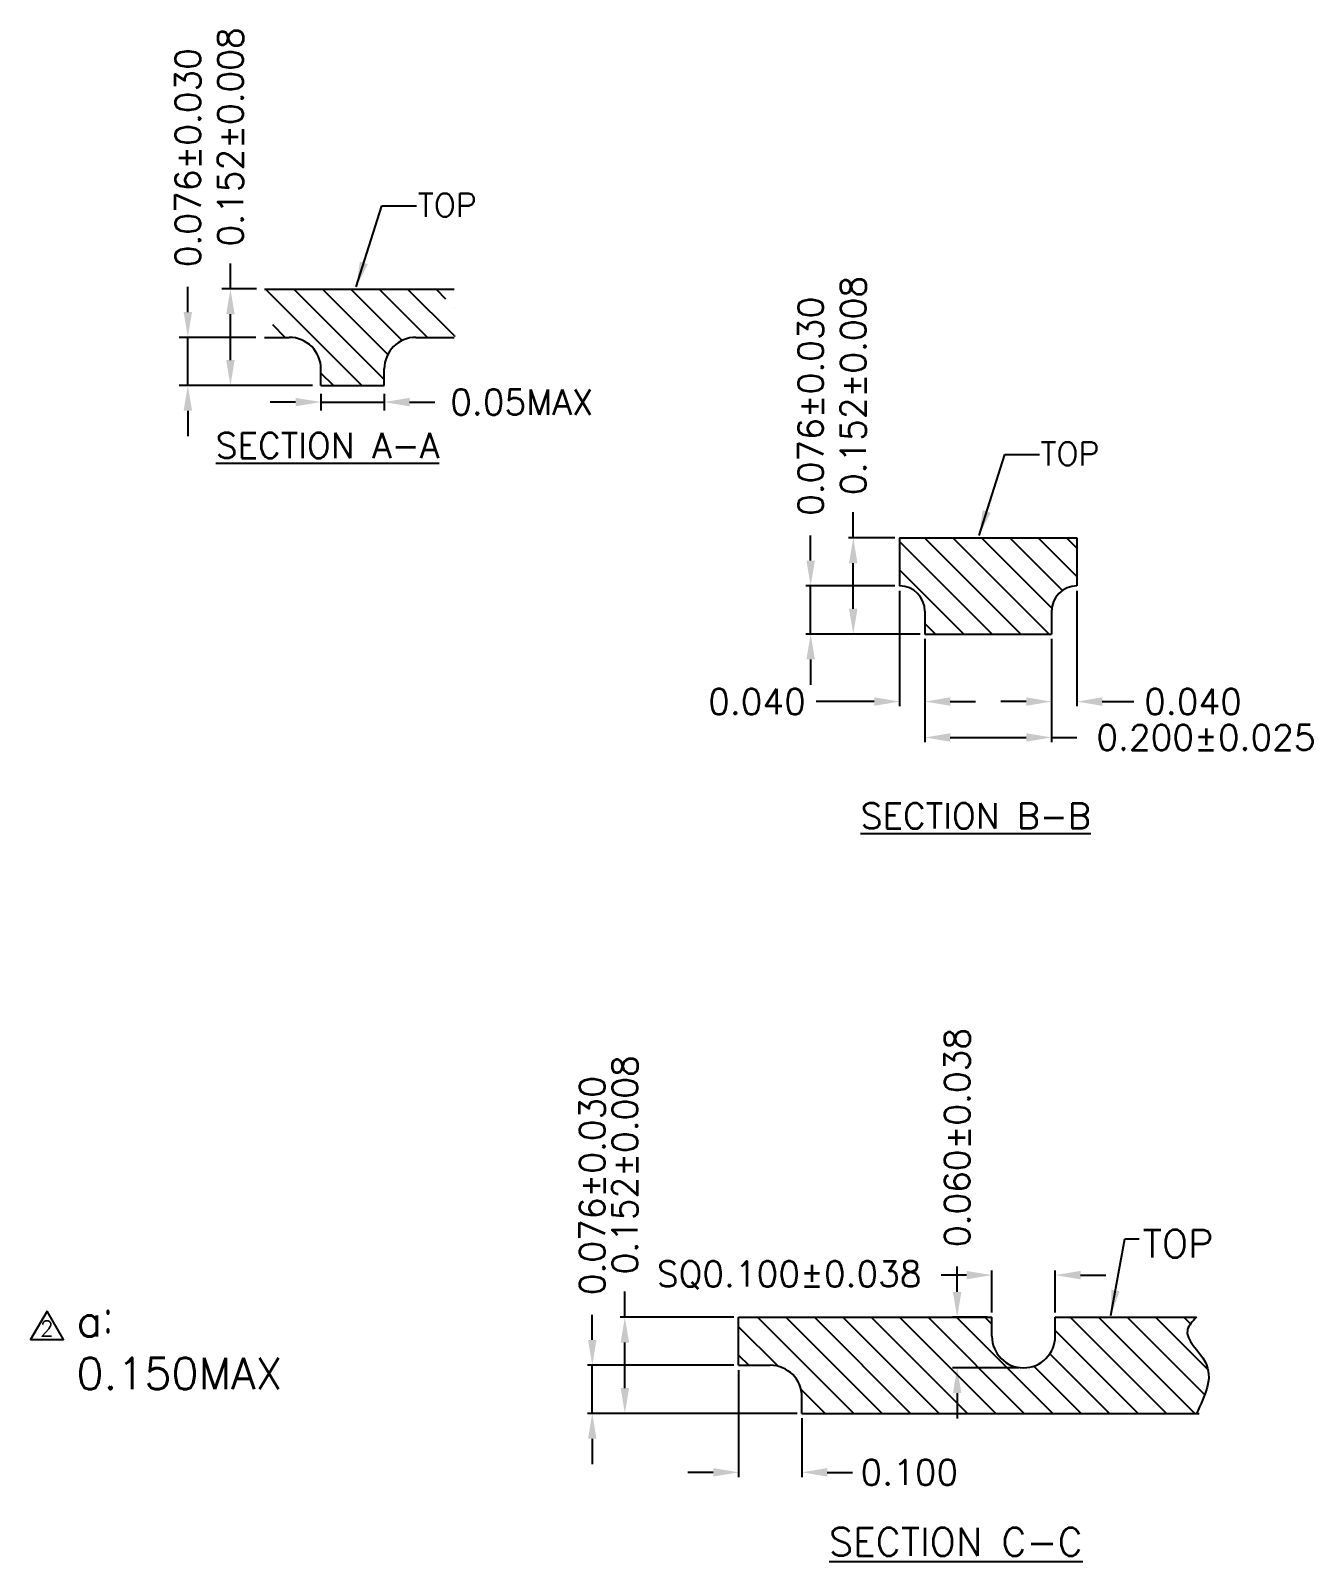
# Model space of a CAD drawing. Header units: millimetres. Extents: x -196.89 to -188.45, y 819.88 to 825.52.
# Drawn here: x -192.502 to -188.453, y 820.681 to 825.52 of the extents above; entities that cross this region are included whole.
import ezdxf

# ---------------------------------------------------------------- set-up
doc = ezdxf.new("R2010")
doc.units = ezdxf.units.MM
doc.layers.add('1D', color=4, linetype='Continuous')
doc.layers.add('TB', color=7, linetype='Continuous')
doc.styles.add('ADESK1', font='romans', dxfattribs={"bigfont": 'AllInOneBig.shx'})
doc.styles.add('Chinese', font='', dxfattribs={"height": 5})
doc.styles.add('SIMPLEX', font='simplex.shx', dxfattribs={"bigfont": 'AllInOneBig.shx'})
doc.styles.get("Standard").update_dxf_attribs({"font": 'txt', "bigfont": 'gbcbig.shx'})
doc.styles.get('Chinese').set_extended_font_data('SimSun')
doc.dimstyles.new('Standard$0', dxfattribs={"dimtxt": 0.08, "dimasz": 0.08, "dimexe": 0.027, "dimexo": 0.027, "dimgap": 0.027, "dimtad": 1, "dimdec": 3, "dimrnd": 0.0005, "dimzin": 1, "dimtxsty": 'SIMPLEX', "dimcen": 0.1905, "dimclrd": 256, "dimclre": 256, "dimclrt": 256, "dimazin": 3, "dimtp": 0.03, "dimtm": 0.05, "dimtfac": 0.8, "dimtdec": 3, "dimtmove": 0, "dimatfit": 3, "dimfxl": 0.05, "dimtzin": 4, "dimlwd": -1, "dimlwe": -1})
doc.dimstyles.new('Standard4', dxfattribs={"dimtxt": 0.08, "dimasz": 0.08, "dimexe": 0.015, "dimexo": 0.015, "dimgap": 0.027, "dimtad": 1, "dimdec": 3, "dimrnd": 0.0005, "dimzin": 1, "dimtxsty": 'SIMPLEX', "dimcen": 0, "dimclrd": 256, "dimclre": 256, "dimclrt": 256, "dimazin": 3, "dimtp": 0.03, "dimtm": 0.05, "dimtfac": 0.8, "dimtdec": 3, "dimtmove": 0, "dimatfit": 3, "dimfxl": 0.05, "dimtzin": 4, "dimlwd": -1, "dimlwe": -1})
doc.dimstyles.new('Standard4$0', dxfattribs={"dimtxt": 0.08, "dimasz": 0.08, "dimexe": 0.015, "dimexo": 0.015, "dimgap": 0.027, "dimtad": 1, "dimdec": 3, "dimrnd": 0.0005, "dimzin": 1, "dimtxsty": 'SIMPLEX', "dimcen": 0.1905, "dimclrd": 256, "dimclre": 256, "dimclrt": 256, "dimazin": 3, "dimtp": 0.03, "dimtm": 0.05, "dimtfac": 0.8, "dimtdec": 3, "dimtmove": 0, "dimatfit": 3, "dimfxl": 0.05, "dimtzin": 4, "dimlwd": -1, "dimlwe": -1})

# ---------------------------------------------------------------- blocks, each defined once
blk = doc.blocks.new('*D52')
at = {"ltscale": 0.1, "transparency": 16777216}
for p, q in [((-189.5457339432427, 821.5860373928577), (-189.6257339432426, 821.5860373928577)), ((-189.4657339432426, 821.4680130836671), (-189.4657339432426, 821.6010373928577)), ((-189.2657339432426, 821.4680130836671), (-189.2657339432426, 821.6010373928577)), ((-189.1857339432426, 821.5860373928577), (-189.1057339432426, 821.5860373928577))]:
    blk.add_line(p, q, dxfattribs=at)
for points in [[(-189.5457339432427, 821.5993707261911), (-189.5457339432427, 821.5727040595244), (-189.4657339432426, 821.5860373928577)], [(-189.1857339432426, 821.5993707261911), (-189.1857339432426, 821.5727040595244), (-189.2657339432426, 821.5860373928577)]]:
    blk.add_solid(points, dxfattribs=at)
at = {"layer": 'Defpoints', "color": 0, "ltscale": 0.1, "transparency": 16777216}
for p in [(-189.2657339432426, 821.5860373928577), (-189.4657339432426, 821.4530130836671), (-189.2657339432426, 821.4530130836671)]:
    blk.add_point(p, dxfattribs=at)
at = {"ltscale": 0.1, "transparency": 16777216, "insert": (-190.106067276576, 821.5860373928577), "char_height": 0.08, "attachment_point": 5, "style": 'SIMPLEX'}
blk.add_mtext('\\A1;SQ0.100%%P0.038', dxfattribs=at)
blk = doc.blocks.new('*D53')
at = {"ltscale": 0.1, "transparency": 16777216}
for p, q in [((-189.5753891799362, 821.5330130836671), (-189.5753891799362, 821.6130130836672)), ((-189.4807339432425, 821.4530130836671), (-189.5903891799362, 821.4530130836671)), ((-189.3807339432426, 821.2930130836672), (-189.5903891799362, 821.2930130836672)), ((-189.5753891799362, 821.2130130836672), (-189.5753891799362, 821.1330130836673))]:
    blk.add_line(p, q, dxfattribs=at)
for points in [[(-189.5887225132695, 821.5330130836671), (-189.5620558466029, 821.5330130836671), (-189.5753891799362, 821.4530130836671)], [(-189.5887225132695, 821.2130130836672), (-189.5620558466029, 821.2130130836672), (-189.5753891799362, 821.2930130836672)]]:
    blk.add_solid(points, dxfattribs=at)
at = {"layer": 'Defpoints', "color": 0, "ltscale": 0.1, "transparency": 16777216}
for p in [(-189.5753891799362, 821.4530130836671), (-189.4657339432425, 821.4530130836671), (-189.3657339432426, 821.2930130836672)]:
    blk.add_point(p, dxfattribs=at)
at = {"ltscale": 0.1, "transparency": 16777216, "insert": (-189.5753891799363, 822.0209654646195), "char_height": 0.08, "attachment_point": 5, "rotation": 90, "style": 'SIMPLEX'}
blk.add_mtext('\\A1;{\\C1;0.060%%P0.038}', dxfattribs=at)
blk = doc.blocks.new('*D54')
at = {"transparency": 16777216}
for p, q in [((-190.2657339432415, 821.2860130836675), (-190.2657339432415, 820.9476526087965)), ((-190.0657339432409, 821.1340130836675), (-190.0657339432409, 820.9476526087965)), ((-190.3457339432416, 820.9626526087965), (-190.4257339432415, 820.9626526087965)), ((-189.9857339432409, 820.9626526087965), (-189.9057339432408, 820.9626526087965))]:
    blk.add_line(p, q, dxfattribs=at)
for points in [[(-190.3457339432416, 820.9759859421298), (-190.3457339432416, 820.9493192754632), (-190.2657339432415, 820.9626526087965)], [(-189.9857339432409, 820.9759859421298), (-189.9857339432409, 820.9493192754632), (-190.0657339432409, 820.9626526087965)]]:
    blk.add_solid(points, dxfattribs=at)
at = {"layer": 'Defpoints', "color": 0, "transparency": 16777216}
for p in [(-190.265733943243, 821.3010130836672), (-190.0657339432423, 821.1490130836671), (-190.265733943243, 820.9626526087961)]:
    blk.add_point(p, dxfattribs=at)
at = {"transparency": 16777216, "insert": (-189.7263529908599, 820.9626526087965), "char_height": 0.08, "attachment_point": 5, "style": 'SIMPLEX'}
blk.add_mtext('\\A1;0.100', dxfattribs=at)
blk = doc.blocks.new('*D243')
at = {"ltscale": 0.1, "transparency": 16777216}
for p, q in [((-190.0381937162576, 823.8443152309554), (-190.0381937162576, 823.9243152309556)), ((-189.7722400906515, 823.7643152309554), (-190.0531937162575, 823.7643152309554)), ((-190.0381937162576, 823.6123152309553), (-190.0381937162576, 823.7643152309554)), ((-189.6922400906515, 823.6123152309553), (-190.0531937162575, 823.6123152309553)), ((-190.0381937162576, 823.5323152309553), (-190.0381937162576, 823.4523152309554))]:
    blk.add_line(p, q, dxfattribs=at)
for points in [[(-190.0515270495909, 823.8443152309554), (-190.0248603829242, 823.8443152309554), (-190.0381937162576, 823.7643152309554)], [(-190.0515270495909, 823.5323152309553), (-190.0248603829242, 823.5323152309553), (-190.0381937162576, 823.6123152309553)]]:
    blk.add_solid(points, dxfattribs=at)
at = {"layer": 'Defpoints', "color": 0, "ltscale": 0.1, "transparency": 16777216}
for p in [(-190.0381937162576, 823.7643152309554), (-189.7572400906515, 823.7643152309554), (-189.6772400906515, 823.6123152309553)]:
    blk.add_point(p, dxfattribs=at)
at = {"ltscale": 0.1, "transparency": 16777216, "insert": (-190.0381937162577, 824.3322676119079), "char_height": 0.08, "attachment_point": 5, "rotation": 90, "style": 'SIMPLEX'}
blk.add_mtext('\\A1;0.076%%p0.030', dxfattribs=at)
blk = doc.blocks.new('*D244')
at = {"ltscale": 0.1, "transparency": 16777216}
for p, q in [((-189.9036897656707, 823.9163152309554), (-189.9036897656707, 823.9975299448581)), ((-189.7722400906515, 823.9163152309554), (-189.9186897656707, 823.9163152309554)), ((-189.9036897656707, 823.6923152309554), (-189.9036897656707, 823.8363152309554)), ((-189.6922400906515, 823.6123152309553), (-189.9186897656707, 823.6123152309553))]:
    blk.add_line(p, q, dxfattribs=at)
for points in [[(-189.9170230990041, 823.8363152309554), (-189.8903564323374, 823.8363152309554), (-189.9036897656707, 823.9163152309554)], [(-189.9170230990041, 823.6923152309554), (-189.8903564323374, 823.6923152309554), (-189.9036897656707, 823.6123152309553)]]:
    blk.add_solid(points, dxfattribs=at)
at = {"layer": 'Defpoints', "color": 0, "ltscale": 0.1, "transparency": 16777216}
for p in [(-189.9036897656707, 823.9163152309554), (-189.7572400906515, 823.9163152309554), (-189.6772400906515, 823.6123152309553)]:
    blk.add_point(p, dxfattribs=at)
at = {"ltscale": 0.1, "transparency": 16777216, "insert": (-189.9036897656709, 824.3978632781915), "char_height": 0.08, "attachment_point": 5, "rotation": 90, "style": 'SIMPLEX'}
blk.add_mtext('\\A1;0.152%%P0.008', dxfattribs=at)
blk = doc.blocks.new('*D245')
at = {"ltscale": 0.1, "transparency": 16777216}
for p, q in [((-189.7572400906515, 823.7493152309554), (-189.7572400906515, 823.3839333261977)), ((-189.6772400906529, 823.5973152309554), (-189.6772400906529, 823.3839333261977)), ((-189.8372400906515, 823.3989333261977), (-190.0207696525045, 823.3989333261977)), ((-189.5972400906529, 823.3989333261977), (-189.5172400906529, 823.3989333261977))]:
    blk.add_line(p, q, dxfattribs=at)
for points in [[(-189.8372400906515, 823.412266659531), (-189.8372400906515, 823.3855999928644), (-189.7572400906515, 823.3989333261977)], [(-189.5972400906529, 823.412266659531), (-189.5972400906529, 823.3855999928644), (-189.6772400906529, 823.3989333261977)]]:
    blk.add_solid(points, dxfattribs=at)
at = {"layer": 'Defpoints', "color": 0, "ltscale": 0.1, "transparency": 16777216}
for p in [(-189.7572400906515, 823.7643152309554), (-189.6772400906529, 823.6123152309553), (-189.6772400906529, 823.3989333261977)]:
    blk.add_point(p, dxfattribs=at)
at = {"ltscale": 0.1, "transparency": 16777216, "insert": (-190.2077696525045, 823.3989333261977), "char_height": 0.08, "attachment_point": 5, "style": 'SIMPLEX'}
blk.add_mtext('\\A1;0.040', dxfattribs=at)
blk = doc.blocks.new('*D246')
at = {"transparency": 16777216}
for p, q in [((-189.6772400906515, 823.5973152309556), (-189.6772400906515, 823.2704417014146)), ((-189.2772400906515, 823.5973152309557), (-189.2772400906515, 823.2704417014146)), ((-189.5972400906515, 823.2854417014146), (-189.3572400906515, 823.2854417014146)), ((-189.2772400906515, 823.2854417014146), (-189.1972400906515, 823.2854417014146))]:
    blk.add_line(p, q, dxfattribs=at)
for points in [[(-189.5972400906515, 823.2987750347479), (-189.5972400906515, 823.2721083680813), (-189.6772400906515, 823.2854417014146)], [(-189.3572400906515, 823.2987750347479), (-189.3572400906515, 823.2721083680813), (-189.2772400906515, 823.2854417014146)]]:
    blk.add_solid(points, dxfattribs=at)
at = {"layer": 'Defpoints', "color": 0, "transparency": 16777216}
for p in [(-189.6772400906529, 823.6123152309552), (-189.277240090653, 823.6123152309553), (-189.277240090653, 823.2854417014142)]:
    blk.add_point(p, dxfattribs=at)
at = {"transparency": 16777216, "insert": (-188.7892877096991, 823.2854417014146), "char_height": 0.08, "attachment_point": 5, "style": 'SIMPLEX'}
blk.add_mtext('\\A1;0.200%%P0.025', dxfattribs=at)
blk = doc.blocks.new('*D247')
at = {"ltscale": 0.1, "transparency": 16777216}
for p, q in [((-189.1972400906515, 823.7493152309554), (-189.1972400906515, 823.3839333261977)), ((-189.2772400906515, 823.5973152309554), (-189.2772400906515, 823.3839333261977)), ((-189.3572400906515, 823.3989333261977), (-189.4372400906515, 823.3989333261977)), ((-189.1172400906515, 823.3989333261977), (-189.0172400906515, 823.3989333261977))]:
    blk.add_line(p, q, dxfattribs=at)
for points in [[(-189.3572400906515, 823.412266659531), (-189.3572400906515, 823.3855999928644), (-189.2772400906515, 823.3989333261977)], [(-189.1172400906515, 823.412266659531), (-189.1172400906515, 823.3855999928644), (-189.1972400906515, 823.3989333261977)]]:
    blk.add_solid(points, dxfattribs=at)
at = {"layer": 'Defpoints', "color": 0, "ltscale": 0.1, "transparency": 16777216}
for p in [(-189.1972400906515, 823.7643152309554), (-189.2772400906515, 823.6123152309553), (-189.2772400906515, 823.3989333261977)]:
    blk.add_point(p, dxfattribs=at)
at = {"ltscale": 0.1, "transparency": 16777216, "insert": (-188.8302400906515, 823.3989333261977), "char_height": 0.08, "attachment_point": 5, "style": 'SIMPLEX'}
blk.add_mtext('\\A1;0.040', dxfattribs=at)
blk = doc.blocks.new('*D248')
at = {"ltscale": 0.1, "transparency": 16777216}
for p, q in [((-190.7281533389711, 821.3810130836671), (-190.7281533389711, 821.4610130836672)), ((-190.2807339432436, 821.301013083667), (-190.7431533389711, 821.301013083667)), ((-190.7281533389711, 821.149013083667), (-190.7281533389711, 821.301013083667)), ((-190.2007339432437, 821.149013083667), (-190.7431533389711, 821.149013083667)), ((-190.7281533389711, 821.069013083667), (-190.7281533389711, 820.989013083667))]:
    blk.add_line(p, q, dxfattribs=at)
for points in [[(-190.7414866723044, 821.3810130836671), (-190.7148200056378, 821.3810130836671), (-190.7281533389711, 821.301013083667)], [(-190.7414866723044, 821.069013083667), (-190.7148200056378, 821.069013083667), (-190.7281533389711, 821.149013083667)]]:
    blk.add_solid(points, dxfattribs=at)
at = {"layer": 'Defpoints', "color": 0, "ltscale": 0.1, "transparency": 16777216}
for p in [(-190.7281533389711, 821.301013083667), (-190.2657339432436, 821.301013083667), (-190.1857339432437, 821.149013083667)]:
    blk.add_point(p, dxfattribs=at)
at = {"ltscale": 0.1, "transparency": 16777216, "insert": (-190.7281533389712, 821.8689654646196), "char_height": 0.08, "attachment_point": 5, "rotation": 90, "style": 'SIMPLEX'}
blk.add_mtext('\\A1;0.076%%P0.030', dxfattribs=at)
blk = doc.blocks.new('*D249')
at = {"ltscale": 0.1, "transparency": 16777216}
for p, q in [((-190.6250998238362, 821.4530130836671), (-190.6250998238362, 821.5342277975698)), ((-190.2807339432437, 821.4530130836671), (-190.6400998238362, 821.4530130836671)), ((-190.6250998238362, 821.2290130836672), (-190.6250998238362, 821.373013083667)), ((-190.0807339432423, 821.1490130836671), (-190.6400998238362, 821.1490130836671))]:
    blk.add_line(p, q, dxfattribs=at)
for points in [[(-190.6384331571695, 821.373013083667), (-190.6117664905029, 821.373013083667), (-190.6250998238362, 821.4530130836671)], [(-190.6384331571695, 821.2290130836672), (-190.6117664905029, 821.2290130836672), (-190.6250998238362, 821.1490130836671)]]:
    blk.add_solid(points, dxfattribs=at)
at = {"layer": 'Defpoints', "color": 0, "ltscale": 0.1, "transparency": 16777216}
for p in [(-190.6250998238362, 821.4530130836671), (-190.2657339432437, 821.4530130836671), (-190.0657339432423, 821.1490130836671)]:
    blk.add_point(p, dxfattribs=at)
at = {"ltscale": 0.1, "transparency": 16777216, "insert": (-190.6250998238363, 821.9345611309031), "char_height": 0.08, "attachment_point": 5, "rotation": 90, "style": 'SIMPLEX'}
blk.add_mtext('\\A1;0.152%%P0.008', dxfattribs=at)
blk = doc.blocks.new('*D264')
at = {"ltscale": 0.1, "transparency": 16777216}
for p, q in [((-192.0057404067408, 824.6301390262471), (-192.0057404067408, 824.7101390262471)), ((-191.7907948912012, 824.550139026247), (-192.0327404067408, 824.550139026247)), ((-192.0057404067408, 824.3981390262471), (-192.0057404067408, 824.550139026247)), ((-191.6122004569222, 824.3981390262471), (-192.0327404067408, 824.3981390262471)), ((-192.0057404067408, 824.3181390262471), (-192.0057404067408, 824.2381390262472))]:
    blk.add_line(p, q, dxfattribs=at)
for points in [[(-192.0190737400742, 824.6301390262471), (-191.9924070734075, 824.6301390262471), (-192.0057404067408, 824.550139026247)], [(-192.0190737400742, 824.3181390262471), (-191.9924070734075, 824.3181390262471), (-192.0057404067408, 824.3981390262471)]]:
    blk.add_solid(points, dxfattribs=at)
at = {"layer": 'Defpoints', "color": 0, "ltscale": 0.1, "transparency": 16777216}
for p in [(-192.0057404067408, 824.550139026247), (-191.7637948912012, 824.550139026247), (-191.5852004569222, 824.3981390262471)]:
    blk.add_point(p, dxfattribs=at)
at = {"ltscale": 0.1, "transparency": 16777216, "insert": (-192.005740406741, 825.1180914071995), "char_height": 0.08, "attachment_point": 5, "rotation": 90, "style": 'SIMPLEX'}
blk.add_mtext('\\A1;0.076%%P0.030', dxfattribs=at)
blk = doc.blocks.new('*D265')
at = {"ltscale": 0.1, "transparency": 16777216}
for p, q in [((-191.871236456154, 824.7033537401496), (-191.871236456154, 824.7833537401497)), ((-191.7889976790316, 824.7033537401496), (-191.898236456154, 824.7033537401496)), ((-191.871236456154, 824.4781390262472), (-191.871236456154, 824.6233537401496)), ((-191.6122004569222, 824.3981390262471), (-191.898236456154, 824.3981390262471))]:
    blk.add_line(p, q, dxfattribs=at)
for points in [[(-191.8845697894874, 824.6233537401496), (-191.8579031228207, 824.6233537401496), (-191.871236456154, 824.7033537401496)], [(-191.8845697894874, 824.4781390262472), (-191.8579031228207, 824.4781390262472), (-191.871236456154, 824.3981390262471)]]:
    blk.add_solid(points, dxfattribs=at)
at = {"layer": 'Defpoints', "color": 0, "ltscale": 0.1, "transparency": 16777216}
for p in [(-191.871236456154, 824.7033537401496), (-191.7619976790316, 824.7033537401496), (-191.5852004569222, 824.3981390262471)]:
    blk.add_point(p, dxfattribs=at)
at = {"ltscale": 0.1, "transparency": 16777216, "insert": (-191.8712364561542, 825.183687073483), "char_height": 0.08, "attachment_point": 5, "rotation": 90, "style": 'SIMPLEX'}
blk.add_mtext('\\A1;0.152%%P0.008', dxfattribs=at)
blk = doc.blocks.new('*D266')
at = {"ltscale": 0.1, "transparency": 16777216}
for p, q in [((-191.6652004569222, 824.345569542902), (-191.7452004569221, 824.345569542902)), ((-191.5852004569221, 824.3711390262471), (-191.5852004569221, 824.318569542902)), ((-191.5852004569221, 824.345569542902), (-191.3852004569222, 824.345569542902)), ((-191.3852004569222, 824.3711390262471), (-191.3852004569222, 824.318569542902)), ((-191.3052004569222, 824.345569542902), (-191.2252004569222, 824.345569542902))]:
    blk.add_line(p, q, dxfattribs=at)
for points in [[(-191.6652004569222, 824.3589028762353), (-191.6652004569222, 824.3322362095687), (-191.5852004569221, 824.345569542902)], [(-191.3052004569222, 824.3589028762353), (-191.3052004569222, 824.3322362095687), (-191.3852004569222, 824.345569542902)]]:
    blk.add_solid(points, dxfattribs=at)
at = {"layer": 'Defpoints', "color": 0, "ltscale": 0.1, "transparency": 16777216}
for p in [(-191.5852004569221, 824.3981390262471), (-191.3852004569222, 824.3981390262471), (-191.3852004569222, 824.345569542902)]:
    blk.add_point(p, dxfattribs=at)
at = {"ltscale": 0.1, "transparency": 16777216, "insert": (-190.9505814093032, 824.345569542902), "char_height": 0.08, "attachment_point": 5, "style": 'SIMPLEX'}
blk.add_mtext('\\A1;0.05MAX', dxfattribs=at)

msp = doc.modelspace()

# ---------------------------------------------------------------- hatches: boundary and pattern name
at = {"ltscale": 0.1}
h = msp.add_hatch(dxfattribs=at)
h.set_pattern_fill('ANSI31', color=0, scale=0.02, angle=89.99999999999989, style=0)
h.set_pattern_definition([(134.9999999999999, (-195.2725421647326, 823.0955395943498), (-0.0449012806053459, -0.0449012806053457), [])])
edge = h.paths.add_edge_path()
edge.add_spline(control_points=[(-191.1647867811348, 824.550139026247), (-191.1527357907817, 824.558496863018), (-191.1126663682572, 824.6017674566093), (-191.2205022246497, 824.6605882923811), (-191.1763101238093, 824.6935452986465), (-191.1647867811348, 824.7021390262471)], knot_values=[0, 0, 0, 3.24e-14, 0.0308495603412727, 0.1098207134357629, 0.1376764297097239, 0.1376764297097239, 0.1376764297097239, 0.1376764297097239], degree=3, periodic=0)
edge.add_line((-191.1647867811348, 824.7021390262471), (-191.7636254607104, 824.7021390262471))
edge.add_spline(control_points=[(-191.7636254607104, 824.7021390262471), (-191.7745875182848, 824.6939483491892), (-191.8166852083925, 824.6612423136565), (-191.7098772661539, 824.6029821705118), (-191.7499466886784, 824.5597115769206), (-191.7619976790316, 824.5513537401496)], knot_values=[0.0013123607999038, 0.0013123607999038, 0.0013123607999038, 0.0013123607999038, 0.027855716273961, 0.1068268693684512, 0.1376764297096915, 0.1376764297097239, 0.1376764297097239, 0.1376764297097239], degree=3, periodic=0)
edge.add_line((-191.7635731132175, 824.550139026247), (-191.6852004569222, 824.550139026247))
edge.add_arc((-191.6852004569222, 824.450139026247), 0.1000000000000092, 359.999999999943, 90, ccw=False)
edge.add_line((-191.5852004569222, 824.4501390262469), (-191.5852004569222, 824.398139026247))
edge.add_line((-191.5852004569222, 824.3981390262471), (-191.3852004569221, 824.3981390262471))
edge.add_line((-191.3852004569221, 824.3981390262471), (-191.3852004569221, 824.4501390262471))
edge.add_arc((-191.2852004569221, 824.450139026247), 0.1000000000000059, 90.00000000013023, 180.0000000000651, ccw=False)
edge.add_line((-191.2852004569222, 824.550139026247), (-191.1647867811348, 824.550139026247))
h = msp.add_hatch()
h.set_pattern_fill('ANSI31', color=256, scale=0.02, angle=90, style=0)
h.set_pattern_definition([(134.9999999999999, (-197.5388022694337, 815.4324273677983), (-0.0449012806053459, -0.0449012806053457), [])])
h.paths.add_polyline_path([(-189.1972400906515, 823.7643152309554), (-189.1972400906515, 823.9163152309554), (-189.7572400906515, 823.9163152309555), (-189.7572400906515, 823.7643152309554, -0.414213562372939), (-189.6772400906515, 823.6843152309553), (-189.6772400906515, 823.6123152309559), (-189.2772400906515, 823.6123152309555), (-189.2772400906515, 823.6843152309553, -0.4142135623730951)])
h = msp.add_hatch()
h.set_pattern_fill('ANSI31', color=256, scale=0.02, angle=90, style=0)
h.set_pattern_definition([(134.9999999999999, (-201.8776770487831, 823.0665701660064), (-0.0449012806053459, -0.0449012806053457), [])])
edge = h.paths.add_edge_path()
edge.add_spline(control_points=[(-188.8195630155695, 821.1490130836671), (-188.792306789094, 821.2047843746457), (-188.7458606720804, 821.2998217382781), (-188.8746979787687, 821.3953602500272), (-188.8321676878165, 821.4398327888056), (-188.8195630155695, 821.4530130836671)], knot_values=[0, 0, 0, 0, 0.1649995627497854, 0.2811683783735296, 0.3300986899131315, 0.3300986899131315, 0.3300986899131315, 0.3300986899131315], degree=3, periodic=0)
edge.add_line((-188.8195630155695, 821.4530130836671), (-189.2657339432426, 821.4530130836671))
edge.add_line((-189.2657339432426, 821.4530130836671), (-189.2657339432426, 821.3930130836673))
edge.add_arc((-189.3657339432426, 821.3930130836673), 0.1000000000000085, 270, 360, ccw=False)
edge.add_arc((-189.3657339432426, 821.3930130836673), 0.1000000000000085, 179.9999999998697, 269.99999999998374, ccw=False)
edge.add_line((-189.4657339432426, 821.3930130836675), (-189.4657339432425, 821.4530130836672))
edge.add_line((-189.4657339432425, 821.4530130836672), (-190.2657339432437, 821.4530130836671))
edge.add_line((-190.2657339432437, 821.4530130836671), (-190.265733943243, 821.3010130836672))
edge.add_line((-190.265733943243, 821.3010130836672), (-190.1657339432425, 821.3010130836672))
edge.add_arc((-190.1657339432425, 821.2010130836671), 0.1000000000000055, 2.6062707547680475e-10, 90, ccw=False)
edge.add_line((-190.0657339432425, 821.2010130836676), (-190.0657339432423, 821.1490130836671))
edge.add_line((-190.0657339432423, 821.1490130836671), (-188.8195630155695, 821.1490130836671))

# ---------------------------------------------------------------- linework, layer by layer
for p, q in [((-191.7636254607104, 824.7021390262471), (-191.1647867811348, 824.7021390262471)), ((-191.7637948912012, 824.550139026247), (-191.6852004569222, 824.550139026247)), ((-191.2852004569221, 824.550139026247), (-191.1647867811343, 824.550139026247)), ((-191.5852004569221, 824.3981390262471), (-191.3852004569222, 824.3981390262471)), ((-189.7572400906515, 823.9163152309555), (-189.1972400906515, 823.9163152309554)), ((-189.6772400906515, 823.6123152309559), (-189.2772400906515, 823.6123152309555)), ((-190.2657339432437, 821.4530130836671), (-189.4657339432425, 821.4530130836672)), ((-189.2657339432426, 821.4530130836671), (-188.8195630155694, 821.4530130836671)), ((-190.0657339432423, 821.1490130836671), (-188.8112398913804, 821.1490130836671))]:
    msp.add_line(p, q, dxfattribs=at)
at = {"color": 0, "ltscale": 0.1}
for p, q in [((-191.5852004569222, 824.3981390262471), (-191.5852004569222, 824.4501390262469)), ((-191.3852004569221, 824.3981390262471), (-191.3852004569221, 824.4501390262471))]:
    msp.add_line(p, q, dxfattribs=at)
for p, q in [((-189.7572400906515, 823.9163152309554), (-189.7572400906515, 823.7643152309554)), ((-189.1972400906515, 823.9163152309554), (-189.1972400906515, 823.7643152309554)), ((-189.6772400906515, 823.6843152309553), (-189.6772400906515, 823.6123152309553)), ((-189.2772400906515, 823.6843152309553), (-189.2772400906515, 823.6123152309553)), ((-190.265733943243, 821.3010130836672), (-190.2657339432437, 821.4530130836671)), ((-189.4657339432426, 821.3930130836673), (-189.4657339432425, 821.4530130836673)), ((-189.2657339432426, 821.3930130836673), (-189.2657339432426, 821.4530130836671)), ((-190.265733943243, 821.3010130836672), (-190.1657339432425, 821.3010130836672)), ((-190.0657339432423, 821.149013083668), (-190.0657339432425, 821.2010130836676))]:
    msp.add_line(p, q)
at = {"color": 1}
msp.add_lwpolyline([(-192.4504049981823, 821.4721270559402), (-192.5023665224092, 821.3821270559403), (-192.3984434739552, 821.3821270559403)], close=True, dxfattribs=at)
at = {"color": 0, "ltscale": 0.1}
for centre, start, end in [((-191.6852004569222, 824.450139026247), 359.9999999999349, 90), ((-191.2852004569221, 824.450139026247), 90, 179.9999999999804)]:
    msp.add_arc(centre, 0.1, start, end, dxfattribs=at)
for centre, radius, start, end in [((-189.7572400906515, 823.6843152309553), 0.08, 0, 90), ((-189.1972400906515, 823.6843152309553), 0.08, 90, 180), ((-190.1657339432425, 821.2010130836671), 0.1, 2.570906e-10, 90)]:
    msp.add_arc(centre, radius, start, end)
at = {"ltscale": 0.1}
for start, end in [(180, 270), (270, 0)]:
    msp.add_arc((-189.3657339432426, 821.3930130836673), 0.1, start, end, dxfattribs=at)
at = {"color": 0}
msp.add_open_spline([(-188.8195630155695, 821.4530130836671), (-188.8321676878165, 821.4398327888056), (-188.8746979787687, 821.3953602500271), (-188.7458606720804, 821.2998217382778), (-188.792306789094, 821.2047843746454), (-188.8195630155695, 821.1490130836671)], degree=3, knots=[0, 0, 0, 0, 0.0489303115396019, 0.165099127163346, 0.3300986899131315, 0.3300986899131315, 0.3300986899131315, 0.3300986899131315], dxfattribs=at)

# ---------------------------------------------------------------- texts
at = {"color": 1, "style": 'ADESK1'}
msp.add_text('2', height=0.0490871704825608, dxfattribs=at).set_placement((-192.4724000995232, 821.3929097858612))
at = {"ltscale": 0.1, "char_height": 0.08, "width": 0.8732681446242712, "attachment_point": 1, "style": 'Chinese'}
for s, insert in [('{\\Fsimplex|c0;\\LSECTION A-A}', (-191.917800954672, 824.2483585711063)), ('{\\Fsimplex|c0;\\LSECTION B-B}', (-189.8802497301442, 823.0774576287357))]:
    msp.add_mtext(s, dxfattribs=dict(at, insert=insert))
at = {"linetype": 'Continuous', "insert": (-192.3574819207415, 821.4917544375315), "char_height": 0.1, "width": 0.5097225548621642, "attachment_point": 1}
msp.add_mtext('{\\Fsimplex|c0;\\C1;a\\Ftxt,gbcbig|c134;：\\Fsimplex|c0;0.150MAX}', dxfattribs=at)
at = {"layer": '1D', "linetype": 'ByBlock', "char_height": 0.0882300064844515, "attachment_point": 5, "style": 'SIMPLEX'}
for s, insert in [('TOP', (-188.8776896083637, 821.685550067194)), ('{\\LSECTION C-C}', (-189.5794069102649, 820.7429704964761))]:
    msp.add_mtext(s, dxfattribs=dict(at, insert=insert))
at = {"layer": 'TB', "style": 'ADESK1'}
for p in [(-191.2795057004908, 824.9313094980572), (-189.3119590100074, 824.1454857027657)]:
    msp.add_text('TOP', height=0.0736307557238412, dxfattribs=at).set_placement(p)

# ---------------------------------------------------------------- dimensions: what is measured, and where the dimension line sits
at = {"ltscale": 0.1}
for base, p1, p2, text, dimstyle, picture, middle in [((-191.871236456154, 824.7033537401496), (-191.5852004569222, 824.3981390262471), (-191.7619976790316, 824.7033537401496), '0.152%%P0.008', 'Standard$0', '*D265', (-191.8712364561542, 825.183687073483)), ((-192.0057404067408, 824.550139026247), (-191.5852004569222, 824.3981390262471), (-191.7637948912012, 824.550139026247), '0.076%%P0.030', 'Standard$0', '*D264', (-192.005740406741, 825.1180914071995)), ((-189.9036897656707, 823.9163152309554), (-189.6772400906515, 823.6123152309553), (-189.7572400906515, 823.9163152309554), '0.152%%P0.008', 'Standard4$0', '*D244', (-189.9036897656709, 824.3978632781915)), ((-190.0381937162576, 823.7643152309554), (-189.6772400906515, 823.6123152309553), (-189.7572400906515, 823.7643152309554), '0.076%%p0.030', 'Standard4$0', '*D243', (-190.0381937162577, 824.3322676119079)), ((-190.6250998238362, 821.4530130836671), (-190.0657339432423, 821.1490130836671), (-190.2657339432437, 821.4530130836671), '0.152%%P0.008', 'Standard4$0', '*D249', (-190.6250998238363, 821.9345611309031)), ((-190.7281533389711, 821.301013083667), (-190.1857339432437, 821.149013083667), (-190.2657339432436, 821.301013083667), '0.076%%P0.030', 'Standard4$0', '*D248', (-190.7281533389712, 821.8689654646196))]:
    dim = msp.add_linear_dim(base=base, p1=p1, p2=p2, angle=90, text=text, dimstyle=dimstyle, dxfattribs=at)
    dim.commit()
    dim.dimension.update_dxf_attribs({"geometry": picture, "text_midpoint": middle, "dimtype": 160})
at = {"color": 0, "ltscale": 0.1}
dim = msp.add_linear_dim(base=(-191.3852004569222, 824.345569542902), p1=(-191.5852004569221, 824.3981390262471), p2=(-191.3852004569222, 824.3981390262471), text='0.05MAX', dimstyle='Standard$0', dxfattribs=at)
dim.commit()
dim.dimension.update_dxf_attribs({"geometry": '*D266', "text_midpoint": (-190.9505814093032, 824.345569542902)})
at = {"ltscale": 0.1}
for base, p1, p2, text, picture, middle in [((-189.6772400906529, 823.3989333261977), (-189.7572400906515, 823.7643152309554), (-189.6772400906529, 823.6123152309553), '0.040', '*D245', (-190.2077696525045, 823.3989333261977)), ((-189.2772400906515, 823.3989333261977), (-189.1972400906515, 823.7643152309554), (-189.2772400906515, 823.6123152309553), '0.040', '*D247', (-188.8302400906515, 823.3989333261977)), ((-189.2657339432426, 821.5860373928577), (-189.4657339432426, 821.4530130836671), (-189.2657339432426, 821.4530130836671), 'SQ0.100%%P0.038', '*D52', (-190.106067276576, 821.5860373928577))]:
    dim = msp.add_linear_dim(base=base, p1=p1, p2=p2, text=text, dimstyle='Standard4', dxfattribs=at)
    dim.commit()
    dim.dimension.update_dxf_attribs({"geometry": picture, "text_midpoint": middle, "dimtype": 160})
at = {"color": 0}
dim = msp.add_linear_dim(base=(-189.277240090653, 823.2854417014142), p1=(-189.6772400906529, 823.6123152309552), p2=(-189.277240090653, 823.6123152309553), text='0.200%%P0.025', dimstyle='Standard4', dxfattribs=at)
dim.commit()
dim.dimension.update_dxf_attribs({"geometry": '*D246', "text_midpoint": (-188.7892877097006, 823.2854417014142), "dimtype": 160})
at = {"color": 1, "ltscale": 0.1}
dim = msp.add_linear_dim(base=(-189.5753891799362, 821.4530130836671), p1=(-189.3657339432426, 821.2930130836672), p2=(-189.4657339432425, 821.4530130836671), angle=90, text='{\\C1;0.060%%P0.038}', dimstyle='Standard4', dxfattribs=at)
dim.commit()
dim.dimension.update_dxf_attribs({"geometry": '*D53', "text_midpoint": (-189.5753891799363, 822.0209654646195), "dimtype": 160})
dim = msp.add_linear_dim(base=(-190.265733943243, 820.9626526087961), p1=(-190.0657339432423, 821.1490130836671), p2=(-190.265733943243, 821.3010130836672), text='0.100', dimstyle='Standard4')
dim.commit()
dim.dimension.update_dxf_attribs({"geometry": '*D54', "text_midpoint": (-189.7263529908614, 820.9626526087961), "dimtype": 160})

# ---------------------------------------------------------------- leaders
for points in [[(-191.4738854631258, 824.709553278153), (-191.3925764857563, 824.9658434929986), (-191.2829662796023, 824.9658434929986)], [(-189.5063387726424, 823.9237294828613), (-189.425029795273, 824.180019697707), (-189.315419589119, 824.180019697707)]]:
    msp.add_leader(points, dimstyle='Standard4', override={"dimgap": 0.027, "dimtad": 0}, dxfattribs=at)
at = {"color": 1}
msp.add_leader([(-189.0896379103085, 821.4588083582269), (-189.0454927342998, 821.7004208111302), (-189.0004630375313, 821.7004208111302)], dimstyle='Standard4', override={"dimgap": 0.027, "dimtad": 0}, dxfattribs=at)

doc.saveas('drawing.dxf')
